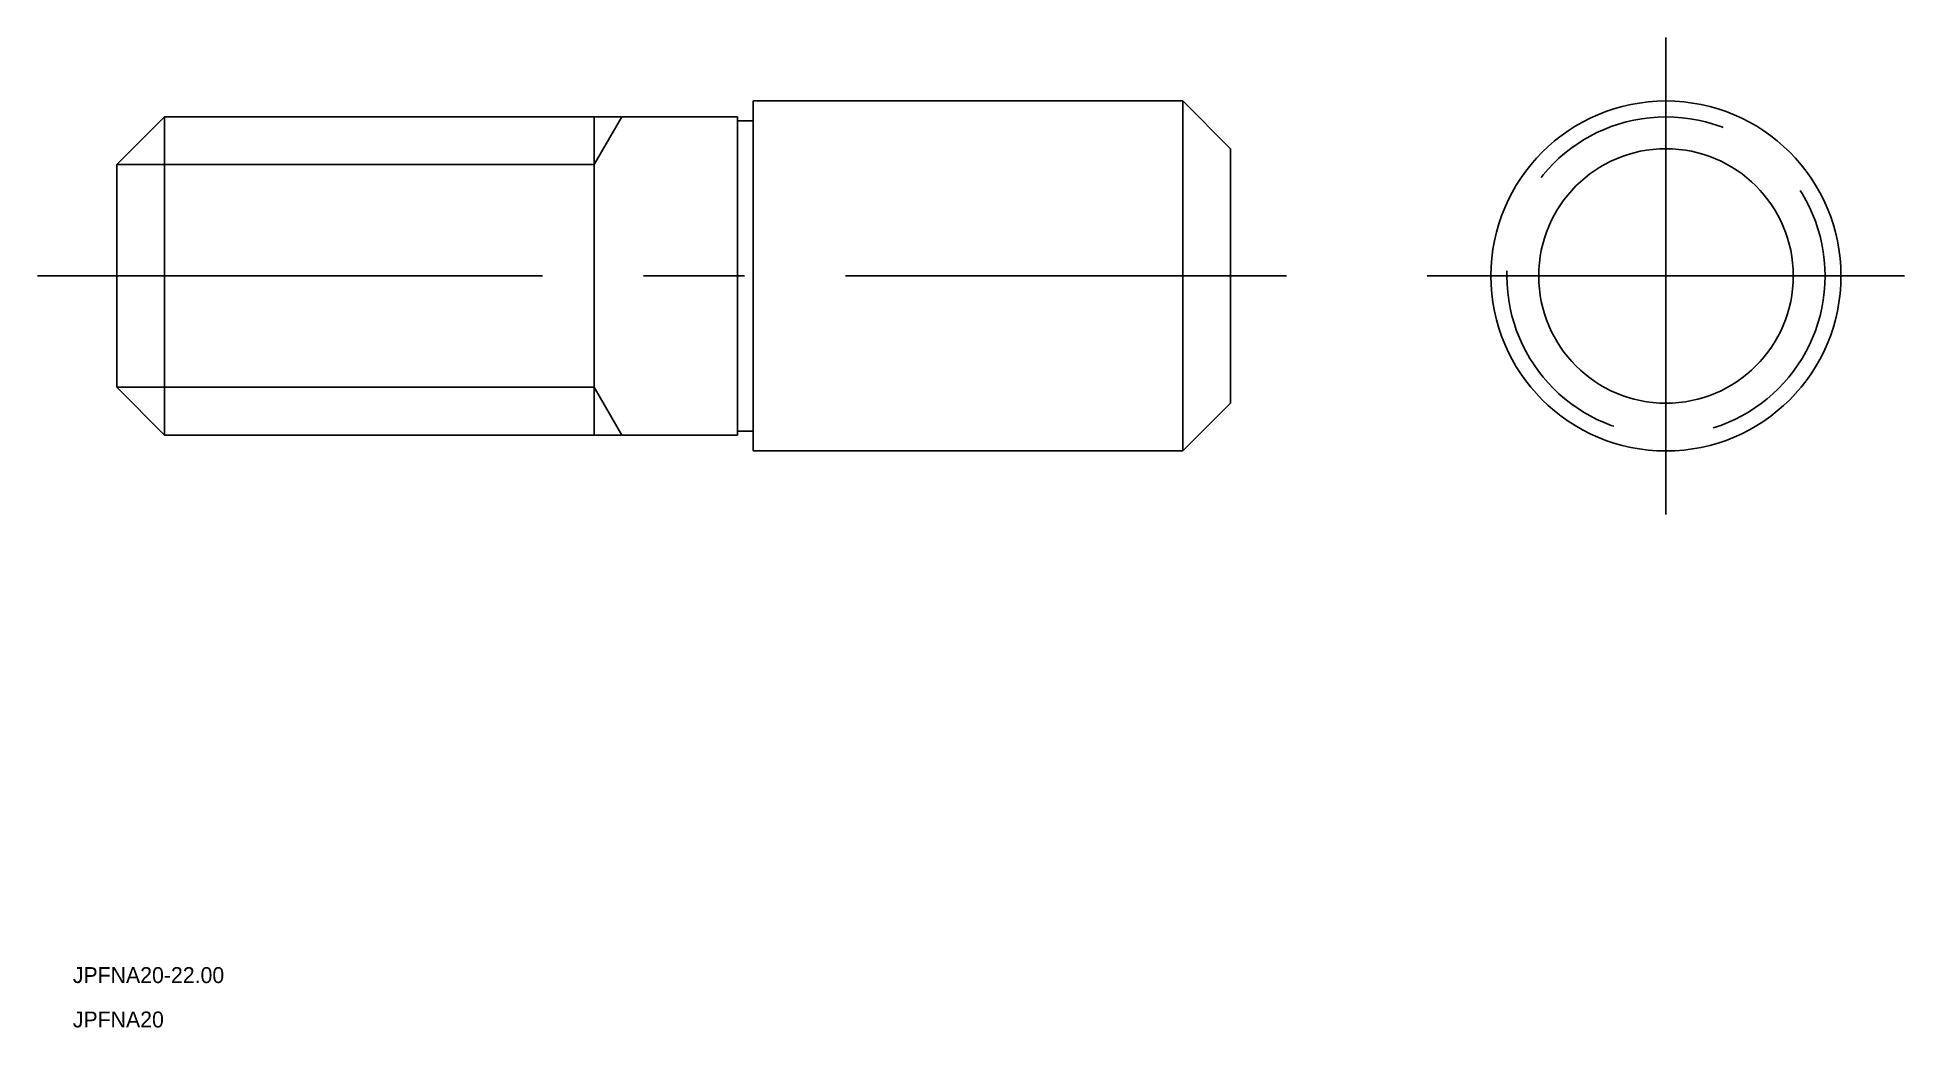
# Model space of a CAD drawing. Extents: x 542 to 659, y 564 to 626.
import ezdxf

# ---------------------------------------------------------------- set-up
doc = ezdxf.new("R2010")
doc.units = 0
doc.linetypes.add('CENTER', pattern=[50.8, 31.75, -6.35, 6.35, -6.35])
doc.linetypes.add('DASHED', pattern=[19.05, 12.7, -6.35])
doc.layers.get('0').update_dxf_attribs({"linetype": 'CONTINUOUS'})
doc.layers.add('CENTER', color=1, linetype='CENTER')

msp = doc.modelspace()

# ---------------------------------------------------------------- linework, layer by layer
at = {"color": 7, "linetype": 'CONTINUOUS'}
for p, q in [((586.9, 621.86), (586.9, 622.11)), ((586.9, 622.11), (613.9, 622.11)), ((613.9, 622.11), (616.9, 619.11)), ((613.9, 622.11), (613.9, 600.11)), ((549.9, 621.11), (546.9, 618.11)), ((549.9, 621.11), (585.9, 621.11)), ((549.9, 621.11), (549.9, 601.11)), ((576.9, 621.11), (576.9, 601.11)), ((585.9, 621.11), (585.9, 601.11)), ((585.9, 620.86), (586.9, 620.86)), ((586.9, 621.86), (586.9, 600.36)), ((616.9, 619.11), (616.9, 603.11)), ((546.9, 618.11), (546.9, 604.11)), ((546.9, 604.11), (549.9, 601.11)), ((616.9, 603.11), (613.9, 600.11)), ((549.9, 601.11), (585.9, 601.11)), ((585.9, 601.36), (586.9, 601.36)), ((586.9, 600.36), (586.9, 600.11)), ((586.9, 600.11), (613.9, 600.11))]:
    msp.add_line(p, q, dxfattribs=at)
at = {"color": 3, "linetype": 'CONTINUOUS'}
for p, q in [((576.9, 618.11), (578.63, 621.11)), ((546.9, 618.11), (576.9, 618.11)), ((546.9, 604.11), (576.9, 604.11)), ((576.9, 604.11), (578.63, 601.11))]:
    msp.add_line(p, q, dxfattribs=at)
at = {"color": 7, "linetype": 'CONTINUOUS'}
for radius in [11, 8]:
    msp.add_circle((644.26, 611.11), radius, dxfattribs=at)
at = {"color": 3, "linetype": 'DASHED'}
msp.add_circle((644.26, 611.11), 10, dxfattribs=at)
at = {"layer": 'CENTER', "color": 1, "linetype": 'CONTINUOUS'}
for p, q in [((644.26, 596.11), (644.26, 626.11)), ((629.26, 611.11), (659.26, 611.11))]:
    msp.add_line(p, q, dxfattribs=at)
at = {"layer": 'CENTER', "color": 1, "linetype": 'CENTER'}
msp.add_line((541.9, 611.11), (620.4, 611.11), dxfattribs=at)

# ---------------------------------------------------------------- texts
at = {"color": 7, "linetype": 'CONTINUOUS'}
for s, p in [('JPFNA20-22.00', (544.13, 566.66)), ('JPFNA20', (544.13, 563.87))]:
    msp.add_text(s, height=1, dxfattribs=at).set_placement(p)

doc.saveas('drawing.dxf')
